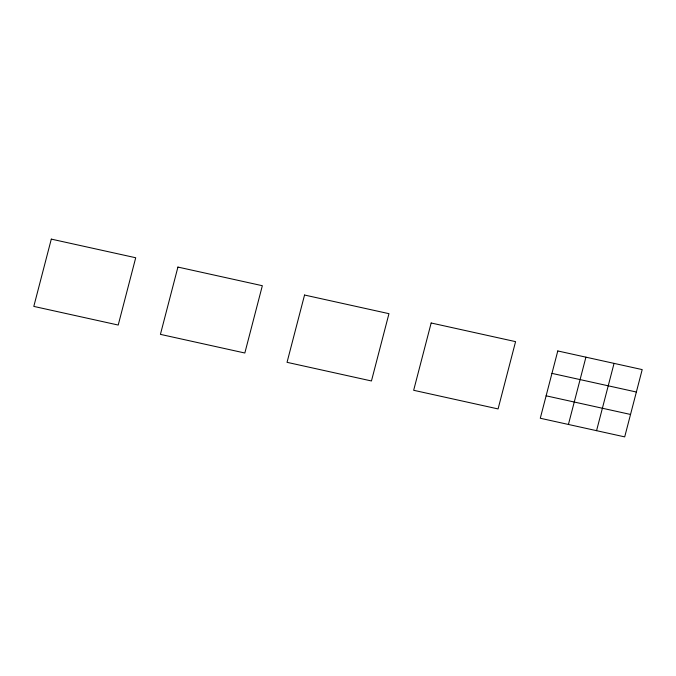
<?xml version="1.0" encoding="UTF-8"?>
<svg xmlns="http://www.w3.org/2000/svg" width="676" height="676" viewBox="0 0 676 676"><rect width="100%" height="100%" fill="white"/><g stroke="black" fill="none" stroke-linecap="round" stroke-linejoin="round"><path stroke-width="1.01" d="M568.423 424.46L585.923 357.165M596.562 430.671L614.062 363.375M551.954 373.38L636.37 392.021M546.115 395.815L630.531 414.456M51.3 239.118L33.8 306.405L118.216 325.046L135.715 257.75L51.3 239.118M177.923 267.071L160.423 334.366L244.839 353.007L262.339 285.711L177.923 267.071M304.546 295.032L287.038 362.328L371.454 380.968L388.962 313.672L304.546 295.032M431.161 322.993L413.661 390.289L498.077 408.929L515.577 341.634L431.161 322.993M557.784 350.954L540.285 418.25L624.7 436.882L642.2 369.595L557.784 350.954"/></g></svg>
